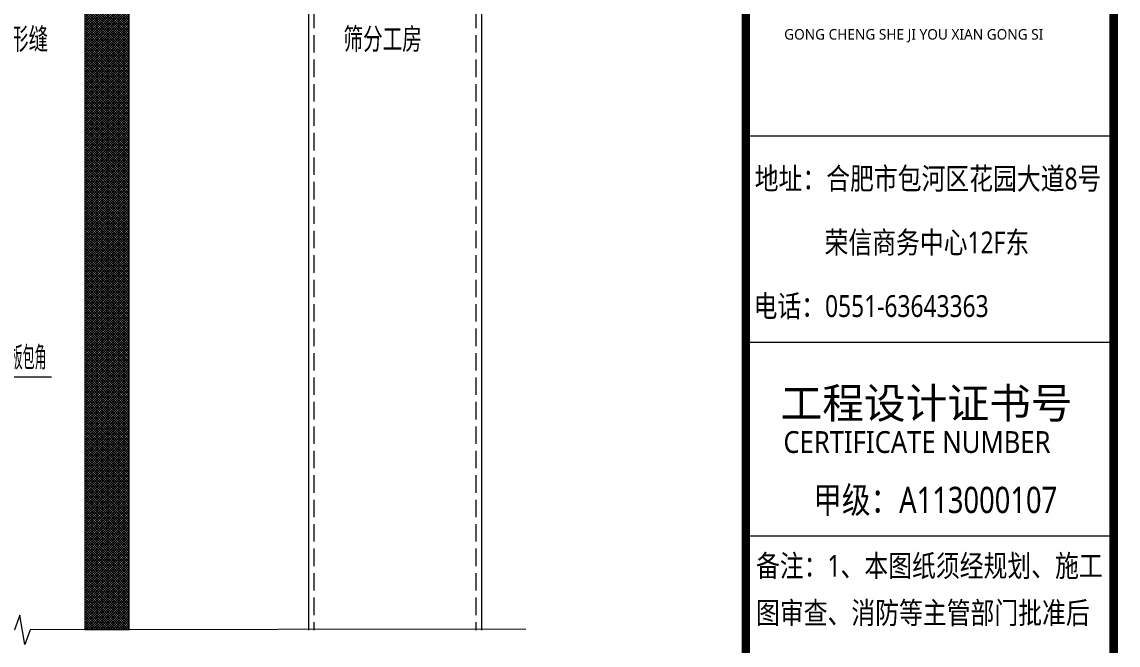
# Model space of a CAD drawing. Header units: inches. Extents: x -3733042 to -3643265, y 623859 to 997713.
# Drawn here: x -3721566 to -3718429, y 630672 to 632456 of the extents above; entities that cross this region are included whole.
import ezdxf
from ezdxf.enums import TextEntityAlignment as Align

# ---------------------------------------------------------------- set-up
doc = ezdxf.new("R2010")
doc.units = ezdxf.units.IN
doc.header["$LTSCALE"] = 1000
doc.header["$MEASUREMENT"] = 0
doc.linetypes.add('DASH', pattern=[0.35, 0.25, -0.1])
doc.layers.get('0').update_dxf_attribs({"lineweight": 18})
for name, color, linetype, lineweight in [('0-TK', 4, 'Continuous', 18), ('DIM_LEAD', 3, 'Continuous', 18), ('DIM_SYMB', 3, 'Continuous', 18), ('PUB_TEXT', 7, 'Continuous', 18), ('PUB_TITLE', 153, 'Continuous', 18), ('SURFACE', 255, 'Continuous', 18), ('WALL', 6, 'Continuous', 18), ('填充', 8, 'Continuous', 18)]:
    doc.layers.add(name, color=color, linetype=linetype, lineweight=lineweight)
doc.styles.add('-黑体', font='msyh.ttf', dxfattribs={"width": 0.7})
doc.styles.add('_HZTXT', font='simplex.shx', dxfattribs={"width": 0.8, "bigfont": 'hztxt.shx'})
doc.styles.add('_TCH_DIM', font='simplex.shx', dxfattribs={"width": 0.7, "bigfont": 'gbcbig.shx'})

# ---------------------------------------------------------------- blocks, each defined once
blk = doc.blocks.new('A$C46A1587F')
at = {"layer": '填充'}
h = blk.add_hatch(dxfattribs=at)
h.set_pattern_fill('ANSI37', color=256, scale=20, style=0)
h.paths.add_polyline_path([(-496, 1620.5), (-559.7, 1620.5), (-559.7, 0), (-496, 0)], flags=0)
at = {"layer": 'DIM_LEAD'}
blk.add_line((-676.3, 361.3), (-607.4, 361.3), dxfattribs=at)
at = {"layer": 'DIM_SYMB'}
blk.add_lwpolyline([(71.3, 0.1), (-637.6, -0.8), (-645.2, -21.8), (-652.7, 20.2), (-660.1, -0.8), (-1368.9, -1.7)], dxfattribs=at)
at = {"layer": 'SURFACE'}
for p, q in [((-239.7, 1620.5), (-239.7, -1.3)), ((8, 1620.5), (8, -1.3))]:
    blk.add_line(p, q, dxfattribs=at)
at = {"layer": 'SURFACE', "linetype": 'DASH', "ltscale": 0.1}
for p, q in [((-231.7, 1620.5), (-231.7, -1.3)), ((0, 1620.5), (0, -1.3))]:
    blk.add_line(p, q, dxfattribs=at)
at = {"layer": 'WALL'}
blk.add_lwpolyline([(-496, 1620.5), (-559.7, 1620.5), (-559.7, 0), (-496, 0)], close=True, dxfattribs=at)
at = {"layer": 'PUB_TEXT'}
for s, height, style, width, p in [('变形缝', 35, '_HZTXT', 0.8, (-696, 826.5)), ('筛分工房', 35, '_HZTXT', 0.8, (-189.5, 826.5)), ('钢板包角', 33.76, '_TCH_DIM', 0.7, (-682.5, 371.8))]:
    blk.add_text(s, height=height, dxfattribs=dict(at, style=style, width=width)).set_placement(p)
blk = doc.blocks.new('A$C25720DE8')
at = {"layer": '0-TK'}
blk.add_lwpolyline([(81286, 1500, 144, 144, 0), (81286, 61500, 144, 144, 0)], format="xyseb", dxfattribs=at)
at = {"layer": 'PUB_TITLE'}
blk.add_lwpolyline([(87600, 1500, 150, 150, 0), (87600, 61500, 150, 150, 0), (3750, 61500, 150, 150, 0), (3750, 1500, 150, 150, 0)], format="xyseb", close=True, dxfattribs=at)

msp = doc.modelspace()

# ---------------------------------------------------------------- linework, layer by layer
at = {"layer": '0-TK'}
for p, q in [((-3719493.9, 632130.4), (-3718441.5, 632130.4)), ((-3719493.9, 631539.5), (-3718441.5, 631539.5)), ((-3719493.9, 631539.5), (-3718441.5, 631539.5)), ((-3719493.9, 630985.1), (-3718441.5, 630985.1))]:
    msp.add_line(p, q, dxfattribs=at)
msp.add_lwpolyline([(-3719493.9, 624109.3, 24, 24, 0), (-3719493.9, 634109.3, 24, 24, 0)], format="xyseb", dxfattribs=at)
at = {"layer": 'PUB_TITLE'}
msp.add_lwpolyline([(-3718441.5, 624109.3, 25, 25, 0), (-3718441.5, 634109.3, 25, 25, 0), (-3732416.5, 634109.3, 25, 25, 0), (-3732416.5, 624109.3, 25, 25, 0)], format="xyseb", close=True, dxfattribs=at)

# ---------------------------------------------------------------- block references
at = {"layer": 'SURFACE'}
for name, p, xscale, yscale, zscale in [('A$C25720DE8', (-3733041.5, 623859.3), 0.1666666666666667, 0.1666666666666667, 0.1666666666666667), ('A$C46A1587F', (-3720266.4, 630717.5), 2, 2, 2)]:
    msp.add_blockref(name, p, dxfattribs=dict(at, xscale=xscale, yscale=yscale, zscale=zscale))

# ---------------------------------------------------------------- texts
at = {"style": '-黑体', "width": 0.8}
for s, height, p in [('地址：合肥市包河区花园大道8号', 62.5, (-3719468.8, 631976.7)), ('荣信商务中心12F东', 62.5, (-3719269, 631793.9)), ('电话：0551-63643363', 62.5, (-3719472.1, 631611.7)), ('甲级：A113000107', 75, (-3719301, 631050.5))]:
    msp.add_text(s, height=height, dxfattribs=at).set_placement(p)
at = {"style": '-黑体'}
msp.add_text('工程设计证书号', height=87.5, dxfattribs=at).set_placement((-3719394.8, 631321.4))
at = {"style": '-黑体', "width": 0.8}
for s, p in [('备注：1、本图纸须经规划、施工', (-3719465, 630899.4)), ('图审查、消防等主管部门批准后', (-3719465, 630764.7))]:
    msp.add_text(s, height=62.5, dxfattribs=at).set_placement(p, align=Align.MIDDLE_LEFT)
at = {"attachment_point": 7, "style": '-黑体'}
for s, insert, char_height, width in [('{\\W1; GONG CHENG SHE JI YOU XIAN GONG SI }', (-3719394.7, 632397.9), 30, 1203.309), ('{\\W0.9;CERTIFICATE NUMBER}', (-3719386.7, 631221.6), 62.5, 1190.162)]:
    msp.add_mtext(s, dxfattribs=dict(at, insert=insert, char_height=char_height, width=width))

doc.saveas('drawing.dxf')
